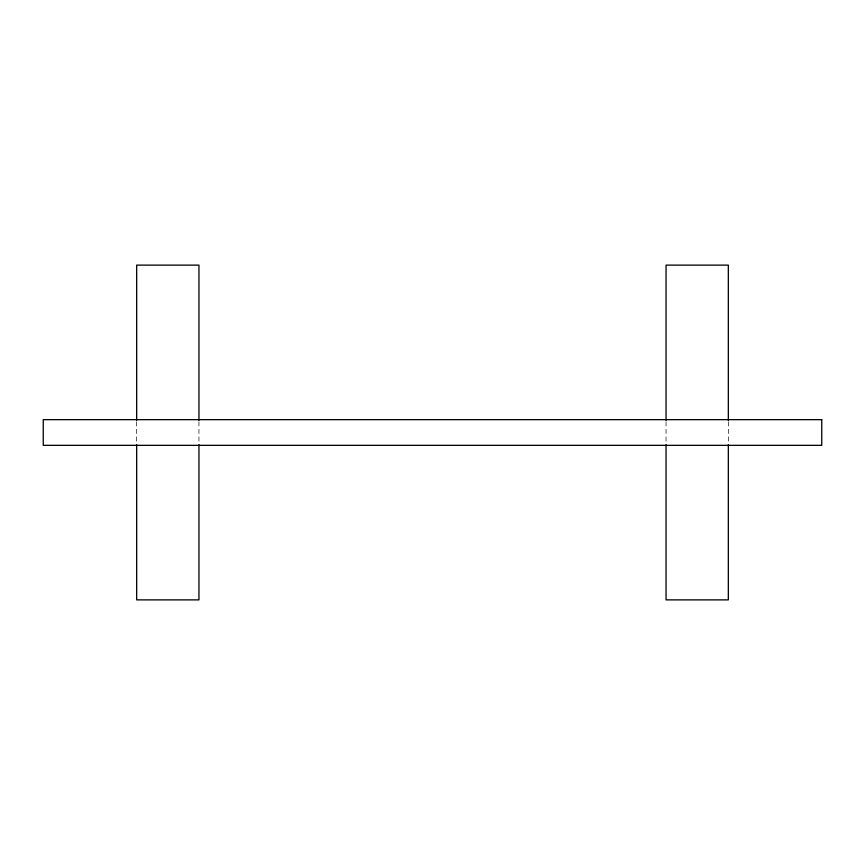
<?xml version="1.0" encoding="UTF-8"?>
<svg xmlns="http://www.w3.org/2000/svg" width="865" height="865" viewBox="0 0 865 865"><rect width="100%" height="100%" fill="white"/><g stroke="black" fill="none" stroke-linecap="round" stroke-linejoin="round"><path stroke-width="0.65" stroke-dasharray="4.33 3.24" d="M728.33 421.698L728.33 443.302M666.05 421.698L666.05 443.302M198.95 421.698L198.95 443.302M136.67 421.698L136.67 443.302"/><path stroke-width="1.3" d="M728.33 420.347L728.33 265.123L666.05 265.123L666.05 420.347M728.33 444.653L728.33 599.877L666.05 599.877L666.05 444.653M198.95 420.347L198.95 265.123L136.67 265.123L136.67 420.347M198.95 444.653L198.95 599.877L136.67 599.877L136.67 444.653M821.75 419.655L43.25 419.655L43.25 445.345L821.75 445.345L821.75 419.655"/></g></svg>
